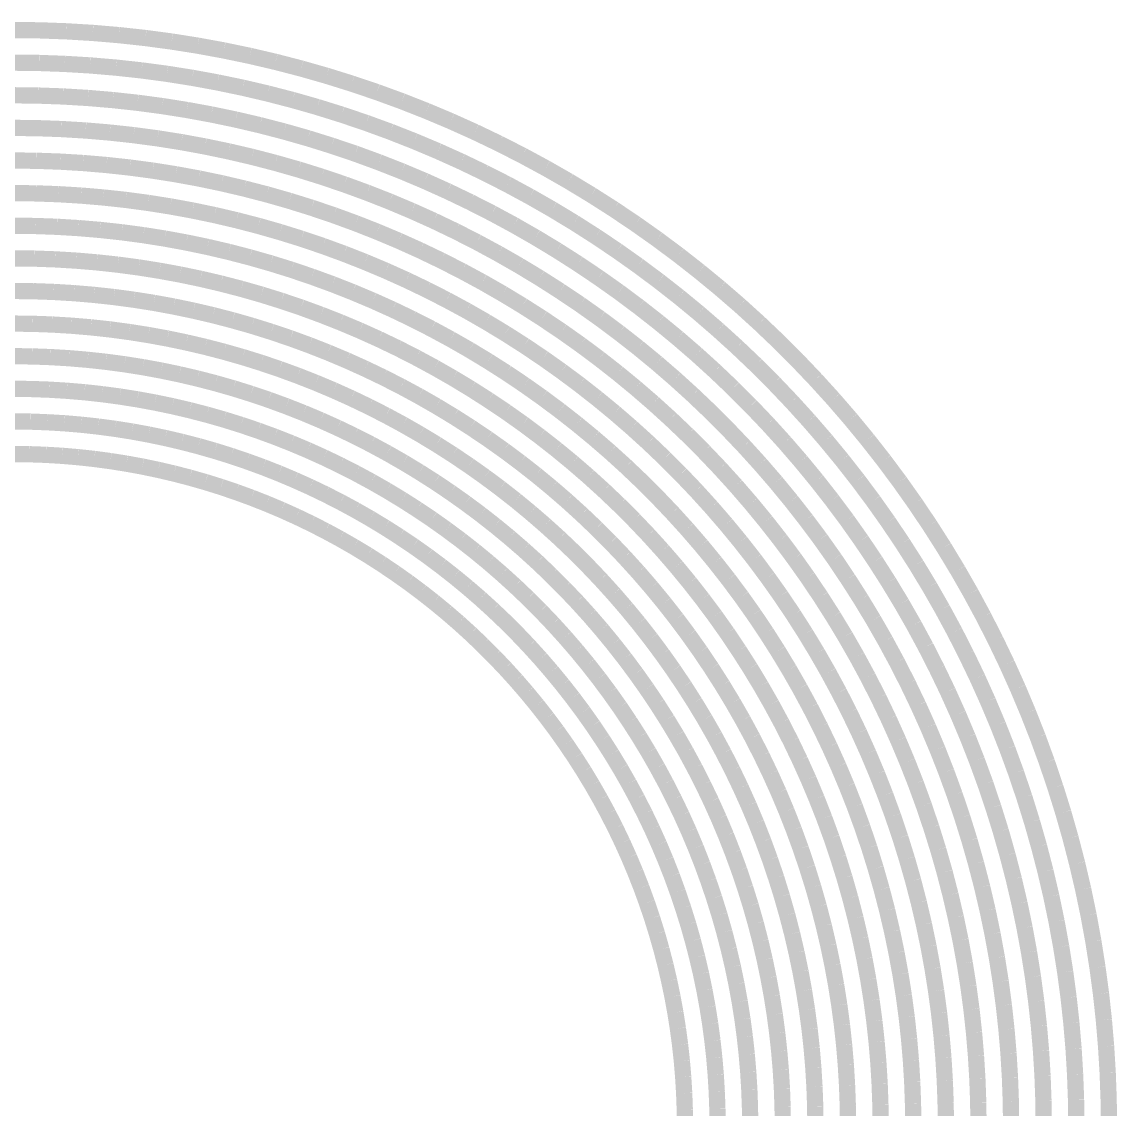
# Model space of a CAD drawing. Header units: millimetres. Extents: x -43 to 75, y 27 to 82.
# Drawn here: x 61.55 to 71.79, y 71.99 to 82.15 of the extents above; entities that cross this region are included whole.
import ezdxf

# ---------------------------------------------------------------- set-up
doc = ezdxf.new("R2010")
doc.units = ezdxf.units.MM
doc.layers.add('solderpaste_top', color=7, linetype='Continuous')

msp = doc.modelspace()

# ---------------------------------------------------------------- linework, layer by layer
at = {"layer": 'solderpaste_top', "color": 171, "const_width": 0.152}
for points in [[(61.4718, 82.0784), (61.7192, 82.0754)], [(61.7192, 82.0754), (61.9665, 82.0664)], [(61.9665, 82.0664), (62.2134, 82.0515)], [(62.2134, 82.0515), (62.4599, 82.0306)], [(62.4599, 82.0306), (62.7059, 82.0038)], [(62.7059, 82.0038), (62.9511, 81.971)], [(62.9511, 81.971), (63.1955, 81.9323)], [(63.1955, 81.9323), (63.4389, 81.8877)], [(63.4389, 81.8877), (63.6811, 81.8372)], [(63.6811, 81.8372), (63.922, 81.7809)], [(61.4718, 81.7736), (61.7118, 81.7707)], [(61.7118, 81.7707), (61.9517, 81.762)], [(61.9517, 81.762), (62.1913, 81.7475)], [(62.1913, 81.7475), (62.4305, 81.7272)], [(62.4305, 81.7272), (62.6692, 81.7012)], [(62.6692, 81.7012), (62.9071, 81.6694)], [(63.922, 81.7809), (64.1615, 81.7188)], [(64.1615, 81.7188), (64.3994, 81.6509)], [(62.9071, 81.6694), (63.1442, 81.6318)], [(63.1442, 81.6318), (63.3803, 81.5885)], [(64.3994, 81.6509), (64.6356, 81.5773)], [(63.3803, 81.5885), (63.6153, 81.5396)], [(63.6153, 81.5396), (63.8491, 81.4849)], [(64.6356, 81.5773), (64.87, 81.498)], [(64.87, 81.498), (65.1024, 81.4131)], [(61.4718, 81.4688), (61.7045, 81.466)], [(61.7045, 81.466), (61.937, 81.4576)], [(61.937, 81.4576), (62.1693, 81.4435)], [(62.1693, 81.4435), (62.4011, 81.4238)], [(62.4011, 81.4238), (62.6324, 81.3986)], [(62.6324, 81.3986), (62.8631, 81.3678)], [(63.8491, 81.4849), (64.0814, 81.4247)], [(64.0814, 81.4247), (64.3123, 81.3588)], [(65.1024, 81.4131), (65.3326, 81.3225)], [(62.8631, 81.3678), (63.0929, 81.3314)], [(63.0929, 81.3314), (63.3217, 81.2894)], [(64.3123, 81.3588), (64.5415, 81.2874)], [(65.3326, 81.3225), (65.5607, 81.2265)], [(63.3217, 81.2894), (63.5495, 81.242)], [(63.5495, 81.242), (63.7761, 81.189)], [(64.5415, 81.2874), (64.7688, 81.2105)], [(64.7688, 81.2105), (64.9943, 81.1281)], [(65.5607, 81.2265), (65.7863, 81.1249)], [(61.4718, 81.164), (61.6971, 81.1613)], [(61.6971, 81.1613), (61.9223, 81.1531)], [(61.9223, 81.1531), (62.1472, 81.1395)], [(62.1472, 81.1395), (62.3717, 81.1205)], [(62.3717, 81.1205), (62.5957, 81.096)], [(62.5957, 81.096), (62.819, 81.0662)], [(63.7761, 81.189), (64.0014, 81.1306)], [(64.0014, 81.1306), (64.2251, 81.0668)], [(64.9943, 81.1281), (65.2177, 81.0402)], [(65.7863, 81.1249), (66.0094, 81.018)], [(62.819, 81.0662), (63.0416, 81.0309)], [(63.0416, 81.0309), (63.2632, 80.9903)], [(63.2632, 80.9903), (63.4838, 80.9443)], [(64.2251, 81.0668), (64.4473, 80.9975)], [(64.4473, 80.9975), (64.6677, 80.923)], [(65.2177, 81.0402), (65.4389, 80.947)], [(66.0094, 81.018), (66.2298, 80.9057)], [(63.4838, 80.9443), (63.7032, 80.8931)], [(63.7032, 80.8931), (63.9213, 80.8365)], [(64.6677, 80.923), (64.8862, 80.8431)], [(65.4389, 80.947), (65.6578, 80.8485)], [(66.2298, 80.9057), (66.4475, 80.788)], [(61.4718, 80.8592), (61.6897, 80.8566)], [(61.6897, 80.8566), (61.9075, 80.8487)], [(61.9075, 80.8487), (62.1251, 80.8355)], [(62.1251, 80.8355), (62.3423, 80.8171)], [(62.3423, 80.8171), (62.5589, 80.7934)], [(62.5589, 80.7934), (62.775, 80.7646)], [(63.9213, 80.8365), (64.138, 80.7747)], [(64.8862, 80.8431), (65.1028, 80.758)], [(65.6578, 80.8485), (65.8743, 80.7447)], [(66.4475, 80.788), (66.6623, 80.6652)], [(62.775, 80.7646), (62.9902, 80.7305)], [(62.9902, 80.7305), (63.2046, 80.6912)], [(63.2046, 80.6912), (63.418, 80.6467)], [(64.138, 80.7747), (64.3531, 80.7077)], [(64.3531, 80.7077), (64.5665, 80.6354)], [(65.1028, 80.758), (65.3172, 80.6676)], [(65.8743, 80.7447), (66.0882, 80.6358)], [(63.418, 80.6467), (63.6302, 80.5971)], [(63.6302, 80.5971), (63.8412, 80.5424)], [(64.5665, 80.6354), (64.7781, 80.5581)], [(65.3172, 80.6676), (65.5294, 80.5721)], [(66.0882, 80.6358), (66.2994, 80.5216)], [(66.6623, 80.6652), (66.874, 80.5372)], [(61.4718, 80.5544), (61.6824, 80.5519)], [(61.6824, 80.5519), (61.8928, 80.5442)], [(61.8928, 80.5442), (62.103, 80.5315)], [(62.103, 80.5315), (62.3129, 80.5137)], [(62.3129, 80.5137), (62.5222, 80.4909)], [(62.5222, 80.4909), (62.7309, 80.463)], [(63.8412, 80.5424), (64.0508, 80.4826)], [(64.0508, 80.4826), (64.2589, 80.4178)], [(64.7781, 80.5581), (64.9878, 80.4757)], [(64.9878, 80.4757), (65.1955, 80.3882)], [(65.5294, 80.5721), (65.7392, 80.4715)], [(66.2994, 80.5216), (66.5077, 80.4025)], [(66.874, 80.5372), (67.0826, 80.4041)], [(62.7309, 80.463), (62.9389, 80.43)], [(62.9389, 80.43), (63.1461, 80.3921)], [(63.1461, 80.3921), (63.3522, 80.3491)], [(64.2589, 80.4178), (64.4653, 80.3479)], [(65.1955, 80.3882), (65.4009, 80.2957)], [(65.7392, 80.4715), (65.9465, 80.3659)], [(66.5077, 80.4025), (66.7132, 80.2783)], [(67.0826, 80.4041), (67.2879, 80.266)], [(63.3522, 80.3491), (63.5573, 80.3012)], [(63.5573, 80.3012), (63.7611, 80.2483)], [(64.4653, 80.3479), (64.6701, 80.2731)], [(64.6701, 80.2731), (64.8729, 80.1934)], [(65.4009, 80.2957), (65.6041, 80.1983)], [(65.9465, 80.3659), (66.1512, 80.2553)], [(66.7132, 80.2783), (66.9155, 80.1492)], [(61.4718, 80.2496), (61.675, 80.2471)], [(61.675, 80.2471), (61.8781, 80.2398)], [(61.8781, 80.2398), (62.0809, 80.2275)], [(62.0809, 80.2275), (62.2834, 80.2103)], [(62.2834, 80.2103), (62.4855, 80.1883)], [(62.4855, 80.1883), (62.6869, 80.1614)], [(63.7611, 80.2483), (63.9636, 80.1905)], [(63.9636, 80.1905), (64.1647, 80.1279)], [(64.8729, 80.1934), (65.0737, 80.1087)], [(65.6041, 80.1983), (65.8049, 80.096)], [(66.1512, 80.2553), (66.3532, 80.1397)], [(67.2879, 80.266), (67.4898, 80.123)], [(62.6869, 80.1614), (62.8876, 80.1296)], [(62.8876, 80.1296), (63.0875, 80.0929)], [(63.0875, 80.0929), (63.2865, 80.0515)], [(64.1647, 80.1279), (64.3642, 80.0604)], [(65.0737, 80.1087), (65.2725, 80.0193)], [(65.8049, 80.096), (66.0031, 79.9889)], [(66.3532, 80.1397), (66.5523, 80.0194)], [(66.9155, 80.1492), (67.1147, 80.0152)], [(67.4898, 80.123), (67.6882, 79.9752)], [(63.2865, 80.0515), (63.4843, 80.0052)], [(63.4843, 80.0052), (63.6811, 79.9542)], [(64.3642, 80.0604), (64.562, 79.9881)], [(64.562, 79.9881), (64.758, 79.9111)], [(65.2725, 80.0193), (65.469, 79.9251)], [(66.0031, 79.9889), (66.1987, 79.877)], [(66.5523, 80.0194), (66.7485, 79.8942)], [(67.1147, 80.0152), (67.3106, 79.8765)], [(67.6882, 79.9752), (67.8829, 79.8226)], [(61.4718, 79.9448), (61.6676, 79.9424)], [(61.6676, 79.9424), (61.8634, 79.9353)], [(61.8634, 79.9353), (62.0589, 79.9235)], [(62.0589, 79.9235), (62.254, 79.907)], [(62.254, 79.907), (62.4487, 79.8857)], [(62.4487, 79.8857), (62.6429, 79.8598)], [(62.6429, 79.8598), (62.8363, 79.8291)], [(63.6811, 79.9542), (63.8765, 79.8985)], [(63.8765, 79.8985), (64.0705, 79.838)], [(64.758, 79.9111), (64.952, 79.8293)], [(65.469, 79.9251), (65.6632, 79.8261)], [(66.1987, 79.877), (66.3915, 79.7604)], [(66.7485, 79.8942), (66.9416, 79.7643)], [(67.3106, 79.8765), (67.5031, 79.733)], [(62.8363, 79.8291), (63.0289, 79.7938)], [(63.0289, 79.7938), (63.2207, 79.7539)], [(64.0705, 79.838), (64.263, 79.7729)], [(64.263, 79.7729), (64.4539, 79.7031)], [(64.952, 79.8293), (65.1441, 79.7429)], [(65.6632, 79.8261), (65.855, 79.7225)], [(66.3915, 79.7604), (66.5815, 79.6392)], [(66.9416, 79.7643), (67.1315, 79.6299)], [(67.8829, 79.8226), (68.074, 79.6654)], [(63.2207, 79.7539), (63.4114, 79.7093)], [(63.4114, 79.7093), (63.601, 79.6601)], [(63.601, 79.6601), (63.7893, 79.6064)], [(64.4539, 79.7031), (64.643, 79.6288)], [(65.1441, 79.7429), (65.3339, 79.6518)], [(65.855, 79.7225), (66.0442, 79.6143)], [(67.5031, 79.733), (67.6921, 79.585)], [(68.074, 79.6654), (68.2611, 79.5036)], [(61.4718, 79.64), (61.6603, 79.6377)], [(61.6603, 79.6377), (61.8486, 79.6309)], [(61.8486, 79.6309), (62.0368, 79.6195)], [(62.0368, 79.6195), (62.2246, 79.6036)], [(62.2246, 79.6036), (62.412, 79.5831)], [(62.412, 79.5831), (62.5988, 79.5581)], [(62.5988, 79.5581), (62.785, 79.5287)], [(63.7893, 79.6064), (63.9763, 79.5481)], [(64.643, 79.6288), (64.8303, 79.5499)], [(65.3339, 79.6518), (65.5216, 79.5562)], [(65.5216, 79.5562), (65.7069, 79.4561)], [(66.0442, 79.6143), (66.2307, 79.5015)], [(66.5815, 79.6392), (66.7684, 79.5135)], [(67.1315, 79.6299), (67.318, 79.4908)], [(67.6921, 79.585), (67.8774, 79.4324)], [(62.785, 79.5287), (62.9704, 79.4947)], [(62.9704, 79.4947), (63.1549, 79.4562)], [(63.1549, 79.4562), (63.3385, 79.4133)], [(63.9763, 79.5481), (64.1618, 79.4854)], [(64.1618, 79.4854), (64.3458, 79.4181)], [(64.8303, 79.5499), (65.0156, 79.4665)], [(65.0156, 79.4665), (65.1989, 79.3786)], [(65.7069, 79.4561), (65.8897, 79.3515)], [(66.2307, 79.5015), (66.4144, 79.3843)], [(66.7684, 79.5135), (66.9523, 79.3833)], [(67.318, 79.4908), (67.5012, 79.3473)], [(68.2611, 79.5036), (68.4443, 79.3373)], [(63.3385, 79.4133), (63.5209, 79.366)], [(63.5209, 79.366), (63.7022, 79.3143)], [(64.3458, 79.4181), (64.5281, 79.3465)], [(65.1989, 79.3786), (65.3799, 79.2863)], [(65.8897, 79.3515), (66.0699, 79.2426)], [(66.4144, 79.3843), (66.5953, 79.2627)], [(66.9523, 79.3833), (67.133, 79.2486)], [(67.5012, 79.3473), (67.6809, 79.1994)], [(67.8774, 79.4324), (68.059, 79.2754)], [(61.4718, 79.3352), (61.6529, 79.333)], [(61.6529, 79.333), (61.8339, 79.3264)], [(61.8339, 79.3264), (62.0147, 79.3155)], [(62.0147, 79.3155), (62.1952, 79.3002)], [(62.1952, 79.3002), (62.3752, 79.2806)], [(62.3752, 79.2806), (62.5548, 79.2565)], [(62.5548, 79.2565), (62.7337, 79.2282)], [(63.7022, 79.3143), (63.8821, 79.2582)], [(63.8821, 79.2582), (64.0607, 79.1978)], [(64.5281, 79.3465), (64.7086, 79.2704)], [(64.7086, 79.2704), (64.8872, 79.19)], [(65.3799, 79.2863), (65.5587, 79.1897)], [(66.5953, 79.2627), (66.7732, 79.1367)], [(67.133, 79.2486), (67.3104, 79.1097)], [(68.059, 79.2754), (68.2367, 79.1141)], [(68.4443, 79.3373), (68.6234, 79.1666)], [(62.7337, 79.2282), (62.9118, 79.1956)], [(62.9118, 79.1956), (63.0891, 79.1586)], [(63.0891, 79.1586), (63.2655, 79.1174)], [(64.0607, 79.1978), (64.2377, 79.1331)], [(64.8872, 79.19), (65.0638, 79.1054)], [(65.5587, 79.1897), (65.7351, 79.0888)], [(66.0699, 79.2426), (66.2474, 79.1293)], [(67.6809, 79.1994), (67.8569, 79.0473)], [(68.6234, 79.1666), (68.7984, 78.9916)], [(63.2655, 79.1174), (63.4408, 79.0719)], [(63.4408, 79.0719), (63.615, 79.0222)], [(64.2377, 79.1331), (64.4131, 79.0642)], [(64.4131, 79.0642), (64.5868, 78.991)], [(65.0638, 79.1054), (65.2383, 79.0164)], [(65.7351, 79.0888), (65.909, 78.9837)], [(66.2474, 79.1293), (66.4221, 79.0118)], [(66.7732, 79.1367), (66.9479, 79.0065)], [(67.3104, 79.1097), (67.4843, 78.9665)], [(67.8569, 79.0473), (68.0292, 78.8909)], [(68.2367, 79.1141), (68.4105, 78.9485)], [(61.4718, 79.0304), (61.6455, 79.0283)], [(61.6455, 79.0283), (61.8192, 79.022)], [(61.8192, 79.022), (61.9926, 79.0115)], [(61.9926, 79.0115), (62.1658, 78.9968)], [(62.1658, 78.9968), (62.3385, 78.978)], [(62.3385, 78.978), (62.5107, 78.9549)], [(62.5107, 78.9549), (62.6824, 78.9278)], [(63.615, 79.0222), (63.7879, 78.9684)], [(63.7879, 78.9684), (63.9595, 78.9103)], [(64.5868, 78.991), (64.7587, 78.9136)], [(65.2383, 79.0164), (65.4106, 78.9233)], [(65.909, 78.9837), (66.0804, 78.8744)], [(66.4221, 79.0118), (66.594, 78.8901)], [(66.9479, 79.0065), (67.1195, 78.872)], [(67.4843, 78.9665), (67.6548, 78.8191)], [(68.4105, 78.9485), (68.5803, 78.7787)], [(68.7984, 78.9916), (68.9691, 78.8125)], [(62.6824, 78.9278), (62.8533, 78.8964)], [(62.8533, 78.8964), (63.0234, 78.861)], [(63.0234, 78.861), (63.1926, 78.8215)], [(63.9595, 78.9103), (64.1296, 78.8481)], [(64.1296, 78.8481), (64.2982, 78.7819)], [(64.7587, 78.9136), (64.9287, 78.8321)], [(65.4106, 78.9233), (65.5806, 78.8261)], [(66.0804, 78.8744), (66.249, 78.761)], [(66.594, 78.8901), (66.7629, 78.7643)], [(67.1195, 78.872), (67.2878, 78.7335)], [(68.0292, 78.8909), (68.1976, 78.7304)], [(63.1926, 78.8215), (63.3608, 78.7778)], [(63.3608, 78.7778), (63.5279, 78.7302)], [(64.2982, 78.7819), (64.4651, 78.7115)], [(64.9287, 78.8321), (65.0966, 78.7466)], [(65.0966, 78.7466), (65.2625, 78.657)], [(65.5806, 78.8261), (65.7482, 78.7248)], [(66.249, 78.761), (66.4148, 78.6435)], [(66.7629, 78.7643), (66.9286, 78.6344)], [(67.2878, 78.7335), (67.4526, 78.591)], [(67.6548, 78.8191), (67.8216, 78.6677)], [(68.5803, 78.7787), (68.7459, 78.6049)], [(68.9691, 78.8125), (69.1354, 78.6293)], [(61.4718, 78.7256), (61.6382, 78.7236)], [(61.6382, 78.7236), (61.8045, 78.7176)], [(61.8045, 78.7176), (61.9706, 78.7075)], [(61.9706, 78.7075), (62.1364, 78.6935)], [(62.1364, 78.6935), (62.3018, 78.6754)], [(62.3018, 78.6754), (62.4667, 78.6533)], [(62.4667, 78.6533), (62.631, 78.6273)], [(63.5279, 78.7302), (63.6938, 78.6785)], [(63.6938, 78.6785), (63.8584, 78.6228)], [(64.4651, 78.7115), (64.6303, 78.6372)], [(64.6303, 78.6372), (64.7936, 78.5589)], [(65.2625, 78.657), (65.4261, 78.5634)], [(65.7482, 78.7248), (65.9133, 78.6194)], [(66.4148, 78.6435), (66.5778, 78.5221)], [(66.9286, 78.6344), (67.0912, 78.5006)], [(67.8216, 78.6677), (67.9847, 78.5122)], [(68.1976, 78.7304), (68.3622, 78.5658)], [(62.631, 78.6273), (62.7947, 78.5973)], [(62.7947, 78.5973), (62.9576, 78.5634)], [(62.9576, 78.5634), (63.1196, 78.5255)], [(63.8584, 78.6228), (64.0216, 78.5631)], [(64.0216, 78.5631), (64.1833, 78.4996)], [(64.7936, 78.5589), (64.955, 78.4767)], [(65.4261, 78.5634), (65.5874, 78.4658)], [(65.9133, 78.6194), (66.0759, 78.5101)], [(67.4526, 78.591), (67.614, 78.4445)], [(68.3622, 78.5658), (68.5227, 78.3974)], [(68.7459, 78.6049), (68.9072, 78.4272)], [(69.1354, 78.6293), (69.2972, 78.4422)], [(63.1196, 78.5255), (63.2807, 78.4837)], [(63.2807, 78.4837), (63.4407, 78.4381)], [(63.4407, 78.4381), (63.5996, 78.3886)], [(64.1833, 78.4996), (64.3434, 78.4321)], [(64.3434, 78.4321), (64.5018, 78.3608)], [(64.955, 78.4767), (65.1143, 78.3906)], [(65.5874, 78.4658), (65.7463, 78.3645)], [(66.0759, 78.5101), (66.2357, 78.3969)], [(66.5778, 78.5221), (66.7378, 78.3967)], [(67.0912, 78.5006), (67.2505, 78.3628)], [(67.614, 78.4445), (67.7718, 78.2941)], [(67.9847, 78.5122), (68.144, 78.3529)], [(68.9072, 78.4272), (69.0642, 78.2456)], [(69.2972, 78.4422), (69.4544, 78.2511)], [(61.4718, 78.4208), (61.6308, 78.4189)], [(61.6308, 78.4189), (61.7897, 78.4131)], [(61.7897, 78.4131), (61.9485, 78.4035)], [(61.9485, 78.4035), (62.1069, 78.3901)], [(62.1069, 78.3901), (62.265, 78.3728)], [(62.265, 78.3728), (62.4227, 78.3517)], [(62.4227, 78.3517), (62.5797, 78.3269)], [(62.5797, 78.3269), (62.7361, 78.2982)], [(63.5996, 78.3886), (63.7572, 78.3353)], [(63.7572, 78.3353), (63.9135, 78.2781)], [(64.5018, 78.3608), (64.6585, 78.2857)], [(65.1143, 78.3906), (65.2716, 78.3006)], [(65.7463, 78.3645), (65.9027, 78.2593)], [(66.2357, 78.3969), (66.3927, 78.2799)], [(66.7378, 78.3967), (66.8947, 78.2676)], [(67.2505, 78.3628), (67.4064, 78.2213)], [(68.144, 78.3529), (68.2995, 78.1898)], [(68.5227, 78.3974), (68.6791, 78.2251)], [(62.7361, 78.2982), (62.8918, 78.2658)], [(62.8918, 78.2658), (63.0467, 78.2296)], [(63.0467, 78.2296), (63.2006, 78.1897)], [(63.9135, 78.2781), (64.0683, 78.2173)], [(64.6585, 78.2857), (64.8133, 78.2068)], [(65.2716, 78.3006), (65.4266, 78.2069)], [(65.9027, 78.2593), (66.0565, 78.1503)], [(66.3927, 78.2799), (66.5469, 78.1591)], [(66.8947, 78.2676), (67.0484, 78.1347)], [(67.4064, 78.2213), (67.5589, 78.076)], [(67.7718, 78.2941), (67.9259, 78.14)], [(68.6791, 78.2251), (68.8312, 78.0491)], [(69.0642, 78.2456), (69.2168, 78.0603)], [(69.4544, 78.2511), (69.607, 78.0564)], [(63.2006, 78.1897), (63.3536, 78.146)], [(63.3536, 78.146), (63.5054, 78.0987)], [(64.0683, 78.2173), (64.2217, 78.1527)], [(64.2217, 78.1527), (64.3734, 78.0844)], [(64.8133, 78.2068), (64.9662, 78.1242)], [(64.9662, 78.1242), (65.117, 78.0379)], [(65.4266, 78.2069), (65.5793, 78.1095)], [(66.0565, 78.1503), (66.2077, 78.0377)], [(66.5469, 78.1591), (66.6981, 78.0346)], [(67.0484, 78.1347), (67.1989, 77.9981)], [(67.9259, 78.14), (68.0763, 77.9822)], [(68.2995, 78.1898), (68.4509, 78.023)], [(61.4718, 78.116), (61.6235, 78.1142)], [(61.6235, 78.1142), (61.775, 78.1087)], [(61.775, 78.1087), (61.9264, 78.0995)], [(61.9264, 78.0995), (62.0775, 78.0867)], [(62.0775, 78.0867), (62.2283, 78.0702)], [(62.2283, 78.0702), (62.3786, 78.0501)], [(62.3786, 78.0501), (62.5284, 78.0264)], [(62.5284, 78.0264), (62.6776, 77.9991)], [(63.5054, 78.0987), (63.656, 78.0477)], [(63.656, 78.0477), (63.8054, 77.9932)], [(64.3734, 78.0844), (64.5234, 78.0124)], [(65.117, 78.0379), (65.2657, 77.948)], [(65.5793, 78.1095), (65.7296, 78.0084)], [(66.2077, 78.0377), (66.356, 77.9215)], [(66.6981, 78.0346), (66.8463, 77.9065)], [(67.5589, 78.076), (67.7078, 77.9271)], [(68.4509, 78.023), (68.5983, 77.8525)], [(68.8312, 78.0491), (68.9791, 77.8694)], [(69.2168, 78.0603), (69.3648, 77.8713)], [(69.607, 78.0564), (69.7548, 77.858)], [(62.6776, 77.9991), (62.8261, 77.9681)], [(62.8261, 77.9681), (62.9737, 77.9336)], [(62.9737, 77.9336), (63.1206, 77.8956)], [(63.8054, 77.9932), (63.9534, 77.935)], [(63.9534, 77.935), (64.0999, 77.8732)], [(64.5234, 78.0124), (64.6717, 77.9369)], [(64.6717, 77.9369), (64.8181, 77.8578)], [(65.2657, 77.948), (65.4122, 77.8546)], [(65.7296, 78.0084), (65.8774, 77.9037)], [(66.356, 77.9215), (66.5016, 77.8017)], [(67.1989, 77.9981), (67.346, 77.8579)], [(67.7078, 77.9271), (67.8531, 77.7746)], [(68.0763, 77.9822), (68.2228, 77.8208)], [(63.1206, 77.8956), (63.2664, 77.854)], [(63.2664, 77.854), (63.4112, 77.8088)], [(64.0999, 77.8732), (64.245, 77.808)], [(64.8181, 77.8578), (64.9625, 77.7752)], [(65.4122, 77.8546), (65.5564, 77.7576)], [(65.8774, 77.9037), (66.0226, 77.7955)], [(66.8463, 77.9065), (66.9913, 77.7749)], [(67.346, 77.8579), (67.4897, 77.7142)], [(68.2228, 77.8208), (68.3653, 77.656)], [(68.5983, 77.8525), (68.7415, 77.6786)], [(68.9791, 77.8694), (69.1226, 77.6862)], [(69.3648, 77.8713), (69.5083, 77.6788)], [(69.7548, 77.858), (69.8978, 77.6561)], [(63.4112, 77.8088), (63.5549, 77.7602)], [(63.5549, 77.7602), (63.6973, 77.7082)], [(64.245, 77.808), (64.3884, 77.7392)], [(64.3884, 77.7392), (64.5301, 77.667)], [(64.9625, 77.7752), (65.1049, 77.6891)], [(65.5564, 77.7576), (65.6982, 77.6572)], [(66.0226, 77.7955), (66.1652, 77.6838)], [(66.5016, 77.8017), (66.6442, 77.6784)], [(66.9913, 77.7749), (67.1331, 77.6398)], [(67.4897, 77.7142), (67.6299, 77.5671)], [(67.8531, 77.7746), (67.9946, 77.6187)], [(63.6973, 77.7082), (63.8384, 77.6527)], [(63.8384, 77.6527), (63.9782, 77.5938)], [(64.5301, 77.667), (64.67, 77.5914)], [(65.1049, 77.6891), (65.2452, 77.5996)], [(65.6982, 77.6572), (65.8375, 77.5533)], [(66.1652, 77.6838), (66.305, 77.5687)], [(66.6442, 77.6784), (66.7837, 77.5517)], [(67.1331, 77.6398), (67.2716, 77.5013)], [(67.9946, 77.6187), (68.1324, 77.4594)], [(68.3653, 77.656), (68.5038, 77.4877)], [(68.7415, 77.6786), (68.8804, 77.5012)], [(69.1226, 77.6862), (69.2617, 77.4997)], [(69.5083, 77.6788), (69.647, 77.4829)], [(69.8978, 77.6561), (70.0359, 77.4508)], [(63.9782, 77.5938), (64.1165, 77.5315)], [(64.1165, 77.5315), (64.2533, 77.466)], [(64.67, 77.5914), (64.808, 77.5124)], [(64.808, 77.5124), (64.9441, 77.4302)], [(65.2452, 77.5996), (65.3833, 77.5067)], [(65.3833, 77.5067), (65.5191, 77.4106)], [(65.8375, 77.5533), (65.9743, 77.4462)], [(66.305, 77.5687), (66.442, 77.4502)], [(66.7837, 77.5517), (66.9202, 77.4217)], [(67.6299, 77.5671), (67.7665, 77.4166)], [(64.2533, 77.466), (64.3884, 77.3971)], [(64.9441, 77.4302), (65.0782, 77.3446)], [(65.5191, 77.4106), (65.6525, 77.3111)], [(65.9743, 77.4462), (66.1085, 77.3357)], [(66.442, 77.4502), (66.5762, 77.3285)], [(66.9202, 77.4217), (67.0535, 77.2884)], [(67.2716, 77.5013), (67.4067, 77.3595)], [(67.7665, 77.4166), (67.8994, 77.2629)], [(68.1324, 77.4594), (68.2662, 77.2968)], [(68.5038, 77.4877), (68.6383, 77.3161)], [(68.8804, 77.5012), (69.0151, 77.3205)], [(69.2617, 77.4997), (69.3961, 77.3098)], [(69.647, 77.4829), (69.781, 77.2837)], [(70.0359, 77.4508), (70.169, 77.2422)], [(64.3884, 77.3971), (64.5218, 77.325)], [(64.5218, 77.325), (64.6535, 77.2497)], [(65.0782, 77.3446), (65.2101, 77.2559)], [(65.6525, 77.3111), (65.7835, 77.2085)], [(66.1085, 77.3357), (66.2399, 77.2221)], [(66.5762, 77.3285), (66.7073, 77.2036)], [(67.4067, 77.3595), (67.5383, 77.2145)], [(68.6383, 77.3161), (68.7685, 77.1414)], [(69.0151, 77.3205), (69.1453, 77.1366)], [(69.3961, 77.3098), (69.526, 77.1167)], [(64.6535, 77.2497), (64.7833, 77.1713)], [(65.2101, 77.2559), (65.3399, 77.164)], [(65.7835, 77.2085), (65.9119, 77.1028)], [(66.2399, 77.2221), (66.3686, 77.1053)], [(66.7073, 77.2036), (66.8354, 77.0755)], [(67.0535, 77.2884), (67.1835, 77.1519)], [(67.5383, 77.2145), (67.6664, 77.0663)], [(67.8994, 77.2629), (68.0285, 77.106)], [(68.2662, 77.2968), (68.3961, 77.1311)], [(69.781, 77.2837), (69.9101, 77.0814)], [(70.169, 77.2422), (70.297, 77.0305)], [(64.7833, 77.1713), (64.9111, 77.0897)], [(65.3399, 77.164), (65.4674, 77.069)], [(65.9119, 77.1028), (66.0378, 76.9939)], [(66.3686, 77.1053), (66.4944, 76.9854)], [(67.1835, 77.1519), (67.3102, 77.0124)], [(68.0285, 77.106), (68.1539, 76.946)], [(68.3961, 77.1311), (68.5219, 76.9622)], [(68.7685, 77.1414), (68.8945, 76.9635)], [(69.1453, 77.1366), (69.271, 76.9497)], [(69.526, 77.1167), (69.6512, 76.9205)], [(64.9111, 77.0897), (65.037, 77.005)], [(65.037, 77.005), (65.1607, 76.9174)], [(65.4674, 77.069), (65.5926, 76.9709)], [(66.0378, 76.9939), (66.161, 76.8821)], [(66.8354, 77.0755), (66.9603, 76.9444)], [(67.3102, 77.0124), (67.4335, 76.8698)], [(67.6664, 77.0663), (67.7909, 76.9151)], [(69.9101, 77.0814), (70.0343, 76.8759)], [(70.297, 77.0305), (70.4198, 76.8157)], [(65.1607, 76.9174), (65.2824, 76.8268)], [(65.5926, 76.9709), (65.7154, 76.8698)], [(66.4944, 76.9854), (66.6172, 76.8626)], [(66.9603, 76.9444), (67.082, 76.8102)], [(67.7909, 76.9151), (67.9117, 76.7609)], [(68.1539, 76.946), (68.2753, 76.783)], [(68.5219, 76.9622), (68.6436, 76.7903)], [(68.8945, 76.9635), (69.0161, 76.7826)], [(69.271, 76.9497), (69.3922, 76.7597)], [(69.6512, 76.9205), (69.7715, 76.7214)], [(65.2824, 76.8268), (65.4017, 76.7332)], [(65.7154, 76.8698), (65.8357, 76.7658)], [(66.161, 76.8821), (66.2815, 76.7673)], [(66.6172, 76.8626), (66.7371, 76.7368)], [(67.082, 76.8102), (67.2005, 76.6732)], [(67.4335, 76.8698), (67.5533, 76.7242)], [(68.6436, 76.7903), (68.7611, 76.6156)], [(70.0343, 76.8759), (70.1534, 76.6676)], [(70.4198, 76.8157), (70.5375, 76.598)], [(65.4017, 76.7332), (65.5188, 76.6368)], [(65.8357, 76.7658), (65.9534, 76.6589)], [(66.2815, 76.7673), (66.3991, 76.6497)], [(66.7371, 76.7368), (66.8539, 76.6081)], [(67.5533, 76.7242), (67.6695, 76.5759)], [(67.9117, 76.7609), (68.0287, 76.6039)], [(68.2753, 76.783), (68.3928, 76.6172)], [(69.0161, 76.7826), (69.1333, 76.5989)], [(69.3922, 76.7597), (69.5088, 76.5669)], [(69.7715, 76.7214), (69.8871, 76.5194)], [(65.5188, 76.6368), (65.6336, 76.5377)], [(65.9534, 76.6589), (66.0686, 76.5492)], [(66.3991, 76.6497), (66.5139, 76.5292)], [(66.8539, 76.6081), (66.9675, 76.4767)], [(67.2005, 76.6732), (67.3156, 76.5334)], [(68.0287, 76.6039), (68.1419, 76.4441)], [(68.3928, 76.6172), (68.5062, 76.4486)], [(68.7611, 76.6156), (68.8744, 76.4381)], [(69.1333, 76.5989), (69.2461, 76.4124)], [(70.1534, 76.6676), (70.2676, 76.4564)], [(70.5375, 76.598), (70.6498, 76.3776)], [(65.6336, 76.5377), (65.7459, 76.4357)], [(66.0686, 76.5492), (66.181, 76.4368)], [(66.5139, 76.5292), (66.6257, 76.406)], [(67.3156, 76.5334), (67.4273, 76.3908)], [(67.6695, 76.5759), (67.7821, 76.4247)], [(69.5088, 76.5669), (69.6207, 76.3713)], [(69.8871, 76.5194), (69.9977, 76.3147)], [(65.7459, 76.4357), (65.8557, 76.3311)], [(66.181, 76.4368), (66.2907, 76.3216)], [(66.6257, 76.406), (66.7346, 76.2801)], [(66.9675, 76.4767), (67.078, 76.3425)], [(67.4273, 76.3908), (67.5355, 76.2456)], [(67.7821, 76.4247), (67.8911, 76.2709)], [(68.1419, 76.4441), (68.2512, 76.2815)], [(68.5062, 76.4486), (68.6155, 76.2772)], [(68.8744, 76.4381), (68.9833, 76.2579)], [(69.2461, 76.4124), (69.3543, 76.2232)], [(70.2676, 76.4564), (70.3765, 76.2425)], [(65.8557, 76.3311), (65.9629, 76.2239)], [(66.2907, 76.3216), (66.3976, 76.2039)], [(66.7346, 76.2801), (66.8403, 76.1517)], [(67.078, 76.3425), (67.1851, 76.2057)], [(68.2512, 76.2815), (68.3566, 76.1164)], [(68.6155, 76.2772), (68.7206, 76.1033)], [(69.6207, 76.3713), (69.7278, 76.1731)], [(69.9977, 76.3147), (70.1033, 76.1074)], [(70.6498, 76.3776), (70.7567, 76.1545)], [(65.9629, 76.2239), (66.0675, 76.1141)], [(66.3976, 76.2039), (66.5016, 76.0836)], [(67.1851, 76.2057), (67.289, 76.0664)], [(67.5355, 76.2456), (67.6402, 76.0978)], [(67.8911, 76.2709), (67.9963, 76.1145)], [(68.9833, 76.2579), (69.0879, 76.0751)], [(69.3543, 76.2232), (69.4579, 76.0314)], [(70.3765, 76.2425), (70.4803, 76.026)], [(66.0675, 76.1141), (66.1695, 76.0018)], [(66.5016, 76.0836), (66.6027, 75.9608)], [(66.8403, 76.1517), (66.9429, 76.0207)], [(67.6402, 76.0978), (67.7413, 75.9475)], [(67.9963, 76.1145), (68.0976, 75.9556)], [(68.3566, 76.1164), (68.4579, 75.9488)], [(68.7206, 76.1033), (68.8215, 75.9269)], [(69.0879, 76.0751), (69.188, 75.8898)], [(69.7278, 76.1731), (69.8301, 75.9723)], [(70.1033, 76.1074), (70.2039, 75.8976)], [(70.7567, 76.1545), (70.8583, 75.9289)], [(66.1695, 76.0018), (66.2686, 75.887)], [(66.9429, 76.0207), (67.0424, 75.8873)], [(67.289, 76.0664), (67.3894, 75.9246)], [(69.4579, 76.0314), (69.5569, 75.8372)], [(69.8301, 75.9723), (69.9275, 75.7691)], [(70.4803, 76.026), (70.5788, 75.8071)], [(66.2686, 75.887), (66.365, 75.7699)], [(66.6027, 75.9608), (66.7008, 75.8356)], [(67.0424, 75.8873), (67.1385, 75.7515)], [(67.3894, 75.9246), (67.4864, 75.7804)], [(67.7413, 75.9475), (67.8387, 75.7948)], [(68.0976, 75.9556), (68.1952, 75.7943)], [(68.4579, 75.9488), (68.5551, 75.7788)], [(68.8215, 75.9269), (68.9181, 75.7481)], [(69.188, 75.8898), (69.2836, 75.7021)], [(70.2039, 75.8976), (70.2994, 75.6854)], [(70.8583, 75.9289), (70.9543, 75.7008)], [(66.365, 75.7699), (66.4586, 75.6506)], [(66.7008, 75.8356), (66.7958, 75.7081)], [(67.4864, 75.7804), (67.5798, 75.6339)], [(67.8387, 75.7948), (67.9324, 75.6398)], [(68.1952, 75.7943), (68.2888, 75.6307)], [(68.5551, 75.7788), (68.6482, 75.6065)], [(69.5569, 75.8372), (69.6511, 75.6407)], [(69.9275, 75.7691), (70.02, 75.5637)], [(70.5788, 75.8071), (70.672, 75.5859)], [(66.7958, 75.7081), (66.8877, 75.5783)], [(67.1385, 75.7515), (67.2314, 75.6134)], [(68.9181, 75.7481), (69.0104, 75.5671)], [(69.2836, 75.7021), (69.3747, 75.5123)], [(70.2994, 75.6854), (70.3898, 75.471)], [(70.9543, 75.7008), (71.0449, 75.4706)], [(66.4586, 75.6506), (66.5492, 75.5289)], [(66.8877, 75.5783), (66.9764, 75.4464)], [(67.2314, 75.6134), (67.3209, 75.4731)], [(67.5798, 75.6339), (67.6697, 75.4852)], [(67.9324, 75.6398), (68.0224, 75.4825)], [(68.2888, 75.6307), (68.3784, 75.4648)], [(68.6482, 75.6065), (68.7372, 75.432)], [(69.0104, 75.5671), (69.0983, 75.3838)], [(69.6511, 75.6407), (69.7405, 75.4419)], [(70.02, 75.5637), (70.1075, 75.356)], [(70.672, 75.5859), (70.7599, 75.3625)], [(66.5492, 75.5289), (66.6368, 75.4052)], [(67.3209, 75.4731), (67.407, 75.3307)], [(67.6697, 75.4852), (67.756, 75.3344)], [(68.0224, 75.4825), (68.1085, 75.3232)], [(68.3784, 75.4648), (68.4639, 75.2969)], [(69.3747, 75.5123), (69.4611, 75.3202)], [(70.3898, 75.471), (70.4749, 75.2544)], [(71.0449, 75.4706), (71.1298, 75.2382)], [(66.6368, 75.4052), (66.7215, 75.2793)], [(66.9764, 75.4464), (67.062, 75.3123)], [(68.7372, 75.432), (68.8218, 75.2554)], [(69.0983, 75.3838), (69.1817, 75.1985)], [(69.7405, 75.4419), (69.8252, 75.2411)], [(70.1075, 75.356), (70.1899, 75.1463)], [(70.7599, 75.3625), (70.8423, 75.137)], [(66.7215, 75.2793), (66.8031, 75.1515)], [(67.062, 75.3123), (67.1442, 75.1762)], [(67.407, 75.3307), (67.4896, 75.1863)], [(67.756, 75.3344), (67.8386, 75.1815)], [(68.1085, 75.3232), (68.1907, 75.1618)], [(68.4639, 75.2969), (68.5454, 75.1269)], [(68.8218, 75.2554), (68.9022, 75.0768)], [(69.4611, 75.3202), (69.5429, 75.1262)], [(70.4749, 75.2544), (70.5548, 75.0359)], [(66.8031, 75.1515), (66.8815, 75.0217)], [(67.1442, 75.1762), (67.2232, 75.0382)], [(67.4896, 75.1863), (67.5687, 75.0399)], [(67.8386, 75.1815), (67.9175, 75.0267)], [(68.1907, 75.1618), (68.269, 74.9985)], [(69.1817, 75.1985), (69.2606, 75.0112)], [(69.8252, 75.2411), (69.9049, 75.0383)], [(71.1298, 75.2382), (71.2091, 75.0038)], [(68.5454, 75.1269), (68.6228, 74.955)], [(68.9022, 75.0768), (68.9783, 74.8963)], [(69.5429, 75.1262), (69.6199, 74.9302)], [(70.1899, 75.1463), (70.2672, 74.9347)], [(70.8423, 75.137), (70.9192, 74.9097)], [(66.8815, 75.0217), (66.9568, 74.89)], [(67.2232, 75.0382), (67.2988, 74.8983)], [(67.5687, 75.0399), (67.6442, 74.8916)], [(67.9175, 75.0267), (67.9926, 74.87)], [(68.269, 74.9985), (68.3433, 74.8333)], [(68.6228, 74.955), (68.696, 74.7813)], [(69.2606, 75.0112), (69.3349, 74.8221)], [(69.9049, 75.0383), (69.9797, 74.8335)], [(70.5548, 75.0359), (70.6293, 74.8155)], [(71.2091, 75.0038), (71.2827, 74.7676)], [(66.9568, 74.89), (67.0289, 74.7566)], [(67.2988, 74.8983), (67.371, 74.7566)], [(67.6442, 74.8916), (67.7162, 74.7416)], [(67.9926, 74.87), (68.0639, 74.7116)], [(68.9783, 74.8963), (69.0499, 74.714)], [(69.6199, 74.9302), (69.6922, 74.7324)], [(70.2672, 74.9347), (70.3395, 74.7213)], [(70.9192, 74.9097), (70.9906, 74.6805)], [(67.0289, 74.7566), (67.0978, 74.6215)], [(67.371, 74.7566), (67.4398, 74.6132)], [(67.7162, 74.7416), (67.7845, 74.5899)], [(68.3433, 74.8333), (68.4137, 74.6664)], [(68.696, 74.7813), (68.7649, 74.6059)], [(69.3349, 74.8221), (69.4047, 74.6312)], [(69.9797, 74.8335), (70.0496, 74.6271)], [(70.6293, 74.8155), (70.6986, 74.5933)], [(71.2827, 74.7676), (71.3506, 74.5297)], [(68.0639, 74.7116), (68.1314, 74.5515)], [(68.4137, 74.6664), (68.4799, 74.4978)], [(69.0499, 74.714), (69.1172, 74.53)], [(69.6922, 74.7324), (69.7597, 74.5329)], [(70.3395, 74.7213), (70.4065, 74.5062)], [(70.9906, 74.6805), (71.0565, 74.4496)], [(67.0978, 74.6215), (67.1633, 74.4847)], [(67.4398, 74.6132), (67.505, 74.4681)], [(67.7845, 74.5899), (67.8491, 74.4365)], [(68.1314, 74.5515), (68.1949, 74.3898)], [(68.7649, 74.6059), (68.8296, 74.4289)], [(69.4047, 74.6312), (69.4698, 74.4387)], [(70.0496, 74.6271), (70.1144, 74.419)], [(70.6986, 74.5933), (70.7624, 74.3696)], [(67.1633, 74.4847), (67.2256, 74.3464)], [(67.505, 74.4681), (67.5668, 74.3216)], [(67.8491, 74.4365), (67.9099, 74.2817)], [(68.4799, 74.4978), (68.5421, 74.3277)], [(69.1172, 74.53), (69.1799, 74.3445)], [(69.4698, 74.4387), (69.5303, 74.2447)], [(69.7597, 74.5329), (69.8223, 74.3318)], [(70.4065, 74.5062), (70.4683, 74.2895)], [(71.0565, 74.4496), (71.1167, 74.2173)], [(71.3506, 74.5297), (71.4127, 74.2902)], [(67.2256, 74.3464), (67.2845, 74.2066)], [(68.1949, 74.3898), (68.2546, 74.2266)], [(68.8296, 74.4289), (68.89, 74.2503)], [(69.1799, 74.3445), (69.2382, 74.1575)], [(69.8223, 74.3318), (69.8801, 74.1293)], [(70.1144, 74.419), (70.1742, 74.2094)], [(70.7624, 74.3696), (70.8208, 74.1443)], [(67.5668, 74.3216), (67.625, 74.1736)], [(67.9099, 74.2817), (67.9671, 74.1254)], [(68.5421, 74.3277), (68.6002, 74.1561)], [(68.89, 74.2503), (68.9461, 74.0704)], [(69.5303, 74.2447), (69.586, 74.0493)], [(70.4683, 74.2895), (70.5249, 74.0714)], [(71.4127, 74.2902), (71.469, 74.0493)], [(67.2845, 74.2066), (67.34, 74.0655)], [(67.625, 74.1736), (67.6795, 74.0242)], [(68.2546, 74.2266), (68.3103, 74.062)], [(68.6002, 74.1561), (68.654, 73.9832)], [(69.2382, 74.1575), (69.2919, 73.9692)], [(69.8801, 74.1293), (69.933, 73.9255)], [(70.1742, 74.2094), (70.2289, 73.9984)], [(70.8208, 74.1443), (70.8738, 73.9177)], [(71.1167, 74.2173), (71.1714, 73.9835)], [(67.34, 74.0655), (67.392, 73.9231)], [(67.9671, 74.1254), (68.0204, 73.9678)], [(68.3103, 74.062), (68.362, 73.8961)], [(68.9461, 74.0704), (68.9978, 73.8891)], [(69.586, 74.0493), (69.637, 73.8525)], [(70.5249, 74.0714), (70.5761, 73.852)], [(71.469, 74.0493), (71.5195, 73.8071)], [(67.392, 73.9231), (67.4406, 73.7794)], [(67.6795, 74.0242), (67.7305, 73.8736)], [(68.0204, 73.9678), (68.0699, 73.8089)], [(68.654, 73.9832), (68.7037, 73.809)], [(69.2919, 73.9692), (69.3411, 73.7796)], [(69.933, 73.9255), (69.9809, 73.7204)], [(70.2289, 73.9984), (70.2785, 73.7862)], [(71.1714, 73.9835), (71.2203, 73.7485)], [(67.7305, 73.8736), (67.7778, 73.7218)], [(68.362, 73.8961), (68.4096, 73.729)], [(68.9978, 73.8891), (69.0451, 73.7067)], [(69.637, 73.8525), (69.6833, 73.6547)], [(70.5761, 73.852), (70.6221, 73.6314)], [(70.8738, 73.9177), (70.9212, 73.6899)], [(67.4406, 73.7794), (67.4858, 73.6346)], [(67.7778, 73.7218), (67.8215, 73.5688)], [(68.0699, 73.8089), (68.1155, 73.6489)], [(68.4096, 73.729), (68.4533, 73.5608)], [(68.7037, 73.809), (68.7492, 73.6337)], [(69.3411, 73.7796), (69.3857, 73.5889)], [(69.9809, 73.7204), (70.0239, 73.5143)], [(70.2785, 73.7862), (70.323, 73.5728)], [(71.2203, 73.7485), (71.2636, 73.5124)], [(71.5195, 73.8071), (71.5641, 73.5637)], [(67.4858, 73.6346), (67.5274, 73.4888)], [(68.1155, 73.6489), (68.1573, 73.4878)], [(68.7492, 73.6337), (68.7904, 73.4573)], [(69.0451, 73.7067), (69.088, 73.5231)], [(69.6833, 73.6547), (69.7247, 73.4557)], [(70.6221, 73.6314), (70.6627, 73.4098)], [(70.9212, 73.6899), (70.9632, 73.4611)], [(67.8215, 73.5688), (67.8614, 73.4149)], [(68.4533, 73.5608), (68.4928, 73.3916)], [(69.088, 73.5231), (69.1265, 73.3386)], [(69.3857, 73.5889), (69.4256, 73.3971)], [(70.0239, 73.5143), (70.0618, 73.3071)], [(70.323, 73.5728), (70.3623, 73.3584)], [(71.5641, 73.5637), (71.6028, 73.3193)], [(67.5274, 73.4888), (67.5654, 73.3419)], [(67.8614, 73.4149), (67.8976, 73.26)], [(68.1573, 73.4878), (68.1952, 73.3258)], [(68.7904, 73.4573), (68.8274, 73.28)], [(69.7247, 73.4557), (69.7614, 73.2558)], [(70.9632, 73.4611), (70.9996, 73.2313)], [(71.2636, 73.5124), (71.3012, 73.2753)], [(67.5654, 73.3419), (67.5999, 73.1943)], [(68.1952, 73.3258), (68.2291, 73.1629)], [(68.4928, 73.3916), (68.5282, 73.2215)], [(69.1265, 73.3386), (69.1605, 73.1532)], [(69.4256, 73.3971), (69.4609, 73.2045)], [(70.3623, 73.3584), (70.3964, 73.1432)], [(70.6627, 73.4098), (70.698, 73.1872)], [(71.6028, 73.3193), (71.6356, 73.0741)], [(67.8976, 73.26), (67.93, 73.1043)], [(68.5282, 73.2215), (68.5596, 73.0506)], [(68.8274, 73.28), (68.86, 73.1019)], [(69.7614, 73.2558), (69.7932, 73.0551)], [(70.0618, 73.3071), (70.0948, 73.0991)], [(70.9996, 73.2313), (71.0304, 73.0006)], [(71.3012, 73.2753), (71.333, 73.0374)], [(67.5999, 73.1943), (67.6309, 73.0458)], [(67.93, 73.1043), (67.9587, 72.9479)], [(68.2291, 73.1629), (68.2591, 72.9992)], [(69.1605, 73.1532), (69.1899, 72.967)], [(69.4609, 73.2045), (69.4916, 73.0111)], [(70.3964, 73.1432), (70.4252, 72.9271)], [(70.698, 73.1872), (70.7278, 72.9639)], [(67.6309, 73.0458), (67.6582, 72.8966)], [(68.5596, 73.0506), (68.5867, 72.8789)], [(68.86, 73.1019), (68.8883, 72.923)], [(69.4916, 73.0111), (69.5175, 72.8169)], [(69.7932, 73.0551), (69.8201, 72.8537)], [(70.0948, 73.0991), (70.1227, 72.8904)], [(71.333, 73.0374), (71.359, 72.7987)], [(71.6356, 73.0741), (71.6624, 72.8281)], [(67.9587, 72.9479), (67.9835, 72.7909)], [(68.2591, 72.9992), (68.2851, 72.8349)], [(68.8883, 72.923), (68.9124, 72.7434)], [(69.1899, 72.967), (69.2149, 72.7802)], [(70.4252, 72.9271), (70.4489, 72.7105)], [(70.7278, 72.9639), (70.7523, 72.7399)], [(71.0304, 73.0006), (71.0556, 72.7693)], [(67.6582, 72.8966), (67.6819, 72.7468)], [(68.2851, 72.8349), (68.3072, 72.67)], [(68.5867, 72.8789), (68.6098, 72.7067)], [(69.5175, 72.8169), (69.5388, 72.6222)], [(69.8201, 72.8537), (69.8421, 72.6516)], [(70.1227, 72.8904), (70.1455, 72.6811)], [(71.359, 72.7987), (71.3793, 72.5595)], [(71.6624, 72.8281), (71.6833, 72.5816)], [(67.6819, 72.7468), (67.702, 72.5965)], [(67.9835, 72.7909), (68.0046, 72.6332)], [(68.6098, 72.7067), (68.6286, 72.534)], [(68.9124, 72.7434), (68.932, 72.5634)], [(69.2149, 72.7802), (69.2354, 72.5928)], [(70.4489, 72.7105), (70.4673, 72.4933)], [(70.7523, 72.7399), (70.7713, 72.5154)], [(71.0556, 72.7693), (71.0753, 72.5375)], [(67.702, 72.5965), (67.7185, 72.4457)], [(68.0046, 72.6332), (68.0219, 72.4751)], [(68.3072, 72.67), (68.3253, 72.5046)], [(69.2354, 72.5928), (69.2513, 72.405)], [(69.5388, 72.6222), (69.5553, 72.4271)], [(69.8421, 72.6516), (69.8593, 72.4491)], [(70.1455, 72.6811), (70.1633, 72.4712)], [(68.3253, 72.5046), (68.3393, 72.3388)], [(68.6286, 72.534), (68.6433, 72.3608)], [(68.932, 72.5634), (68.9473, 72.3829)], [(70.4673, 72.4933), (70.4805, 72.2757)], [(70.7713, 72.5154), (70.7849, 72.2905)], [(71.0753, 72.5375), (71.0894, 72.3052)], [(71.3793, 72.5595), (71.3938, 72.3199)], [(71.6833, 72.5816), (71.6982, 72.3347)], [(67.7185, 72.4457), (67.7313, 72.2946)], [(68.0219, 72.4751), (68.0353, 72.3167)], [(69.2513, 72.405), (69.2627, 72.2168)], [(69.5553, 72.4271), (69.5671, 72.2316)], [(69.8593, 72.4491), (69.8716, 72.2463)], [(70.1633, 72.4712), (70.176, 72.261)], [(67.7313, 72.2946), (67.7405, 72.1432)], [(68.0353, 72.3167), (68.0449, 72.1579)], [(68.3393, 72.3388), (68.3494, 72.1727)], [(68.6433, 72.3608), (68.6538, 72.1874)], [(68.9473, 72.3829), (68.9582, 72.2021)], [(70.7849, 72.2905), (70.7931, 72.0653)], [(71.0894, 72.3052), (71.0978, 72.0727)], [(71.3938, 72.3199), (71.4025, 72.08)], [(71.6982, 72.3347), (71.7072, 72.0874)], [(68.6538, 72.1874), (68.6601, 72.0137)], [(68.9582, 72.2021), (68.9648, 72.0211)], [(69.2627, 72.2168), (69.2695, 72.0285)], [(69.5671, 72.2316), (69.5742, 72.0358)], [(69.8716, 72.2463), (69.8789, 72.0432)], [(70.176, 72.261), (70.1837, 72.0506)], [(70.4805, 72.2757), (70.4884, 72.0579)], [(67.7405, 72.1432), (67.746, 71.9917)], [(68.0449, 72.1579), (68.0507, 71.999)], [(68.3494, 72.1727), (68.3554, 72.0064)], [(71.7072, 72.0874), (71.7102, 71.84)], [(67.746, 71.9917), (67.7478, 71.84)], [(68.0507, 71.999), (68.0526, 71.84)], [(68.3554, 72.0064), (68.3574, 71.84)], [(68.6601, 72.0137), (68.6622, 71.84)], [(68.9648, 72.0211), (68.967, 71.84)], [(69.2695, 72.0285), (69.2718, 71.84)], [(69.5742, 72.0358), (69.5766, 71.84)], [(69.8789, 72.0432), (69.8814, 71.84)], [(70.1837, 72.0506), (70.1862, 71.84)], [(70.4884, 72.0579), (70.491, 71.84)], [(70.7931, 72.0653), (70.7958, 71.84)], [(71.0978, 72.0727), (71.1006, 71.84)], [(71.4025, 72.08), (71.4054, 71.84)]]:
    msp.add_lwpolyline(points, dxfattribs=at)

doc.saveas('drawing.dxf')
